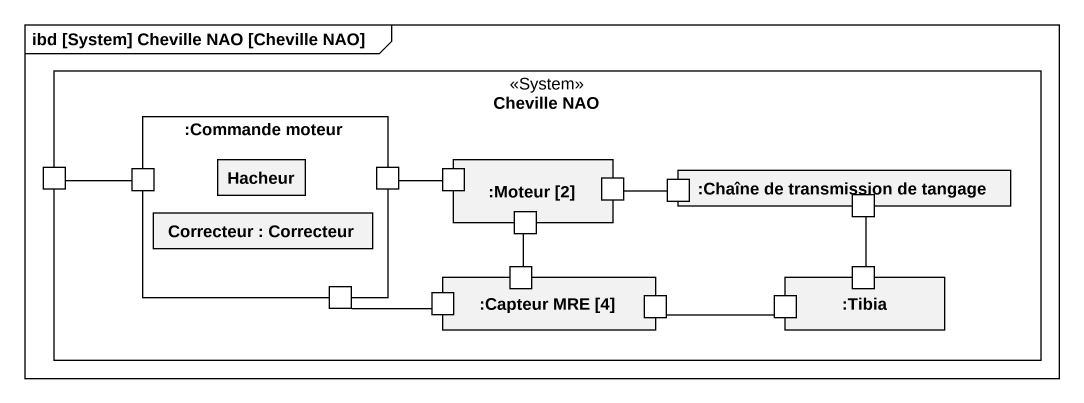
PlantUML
@startuml
mainframe ibd [System] Cheville NAO [Cheville NAO]
rectangle "Cheville NAO" as Cheville_NAO <<System>> {
  rectangle ":Commande moteur" as Commande_moteur {
    rectangle Hacheur
    port " " as port2
    rectangle "Correcteur : Correcteur" as Correcteur
    port " " as port3
    port " " as port9
  }
  rectangle ":Moteur [2]" as Moteur_2 {
    port " " as port4
    port " " as port5
    port " " as port6
  }
  port " " as port1
  rectangle ":Chaîne de transmission de tangage" as Chaîne_de_transmission_de {
    port " " as port7
    port " " as port8
  }
  rectangle ":Capteur MRE [4]" as Capteur_MRE_4 {
    port " " as port10
    port " " as port11
    port " " as port12
  }
  rectangle ":Tibia" as Tibia {
    port " " as port13
    port " " as port14
  }
}
port1 -right- port2
port3 -right- port4
port5 -- port11
port7 -left- port6
port8 -- port14
port10 -left- port9
port13 -left- port12
@enduml
